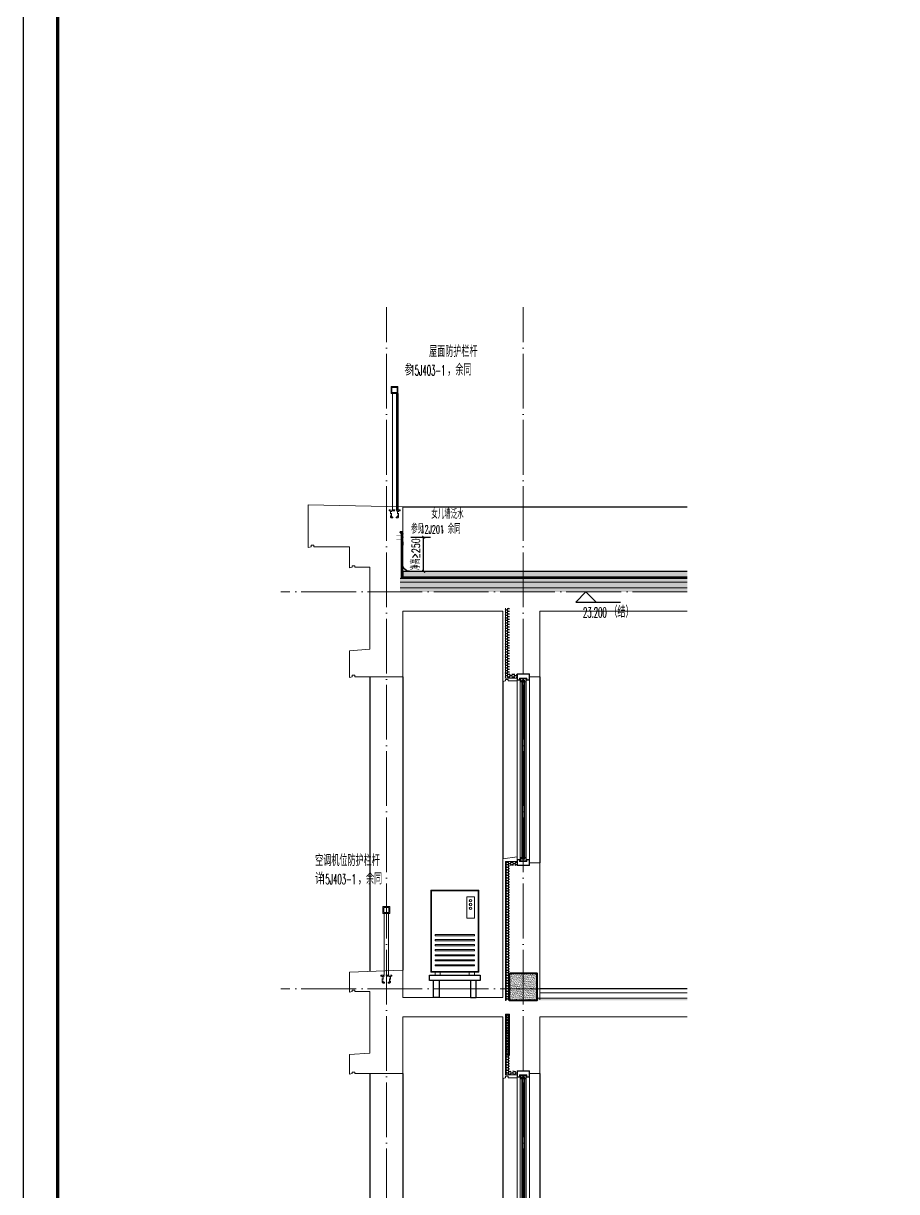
# Model space of a CAD drawing. Extents: x -518115 to 389031, y -209821 to 1628073.
# Drawn here: x 223230 to 229609, y -158326 to -149789 of the extents above; entities that cross this region are included whole.
import ezdxf
from ezdxf.xclip import XClip

# ---------------------------------------------------------------- set-up
doc = ezdxf.new("R2010")
doc.units = 0
doc.header["$LTSCALE"] = 1000
doc.header["$MEASUREMENT"] = 0
doc.header["$XCLIPFRAME"] = 0
doc.linetypes.add('DASH', pattern=[0.35, 0.25, -0.1])
doc.linetypes.add('DOTE', pattern=[2.42, 2, -0.2, 0.02, -0.2])
for name, color, linetype in [('3-屋面构造层', 157, 'Continuous'), ('DIM_ELEV', 3, 'Continuous'), ('DIM_IDEN', 67, 'Continuous'), ('PUB_TEXT', 4, 'Continuous'), ('Stair-栏杆', 142, 'Continuous'), ('SURFACE', 6, 'Continuous'), ('图框', 140, 'Continuous'), ('看线', 251, 'Continuous'), ('空调外机', 8, 'Continuous'), ('立面-看线', 251, 'Continuous')]:
    doc.layers.add(name, color=color, linetype=linetype)
for name, color, linetype, lineweight in [('DOTE', 19, 'DOTE', 9), ('PUB_HATCH', 8, 'Continuous', 9), ('S_WINDOW', 144, 'Continuous', 15), ('WALL', 9, 'Continuous', 40), ('内粉刷', 37, 'Continuous', 9), ('平面-空调室外机', 143, 'Continuous', 9), ('立面-栏杆', 105, 'Continuous', 15), ('细细', 250, 'Continuous', 0)]:
    doc.layers.add(name, color=color, linetype=linetype, lineweight=lineweight)
doc.layers.add('yichutu', color=7, linetype='Continuous', true_color=0xffffff, plot=False)
doc.styles.add('_TCH_DIM', font='SIMPLEX.shx', dxfattribs={"width": 0.7, "bigfont": 'GBCBIG.shx'})
doc.styles.add('_TCH_DIM_T3', font='SIMPLEX.shx', dxfattribs={"width": 0.494118, "bigfont": 'GBCBIG.shx'})
doc.dimstyles.new('_TCH_ARCH&&20', dxfattribs={"dimtxt": 59.5, "dimasz": 20, "dimexe": 50, "dimexo": 60, "dimgap": 25.25, "dimtad": 1, "dimdec": 0, "dimzin": 0, "dimdsep": 46, "dimtxsty": '_TCH_DIM_T3', "dimblk": 'ARCHTICK', "dimcen": 0.09, "dimclrt": 7, "dimazin": 2, "dimtfac": 1, "dimtdec": 0, "dimtix": 1, "dimtmove": 2, "dimatfit": 3, "dimfxl": 1, "dimtolj": 1, "dimtzin": 0, "dimarcsym": 0})
pattern_1 = [(0, (-797282.947, -430433.322), (16.66875, 9.623705), [11.1125, -22.225]), (120, (-797282.947, -430433.322), (-16.66874801, 9.62370845), [11.1125, -22.225]), (60, (-797282.947, -430433.322), (1.99e-06, 19.24741345), [-22.225, 11.1125])]
pattern_2 = [(315, (-218910.2607, -140541.0897), (-1.767766953, -1.767766953), []), (315, (-218909.0822, -140541.0897), (-1.767766953, -1.767766953), [])]
pattern_3 = [(315, (-218910.2607, -141979.3279), (-1.767766953, -1.767766953), []), (315, (-218909.0822, -141979.3279), (-1.767766953, -1.767766953), [])]

# ---------------------------------------------------------------- blocks, each defined once
blk = doc.blocks.new('GFDDDDRG')
at = {"layer": '图框'}
blk.add_lwpolyline([(923310, -107437), (923310, -159999), (893610, -159999), (893610, -107437)], close=True, dxfattribs=at)
blk.add_lwpolyline([(923310, -107437), (923310, -159999), (893610, -159999), (893610, -107437)], close=True, dxfattribs=at)
at = {"layer": '图框', "const_width": 50}
blk.add_lwpolyline([(894110, -159499), (922810, -159499), (922810, -108687), (894110, -108687)], close=True, dxfattribs=at)
blk = doc.blocks.new('yct-1051-594-26275-14850-25-1002.0')
at = {"layer": 'yichutu', "color": 7, "true_color": 0xffffff}
blk.add_lwpolyline([(0, 0), (0, 14850), (26275, 14850), (26275, 0)], close=True, dxfattribs=at)
blk = doc.blocks.new('_ArchTick')
at = {"color": 0, "linetype": 'ByBlock', "const_width": 0.4}
blk.add_lwpolyline([(-0.5, -0.5), (0.5, 0.5)], dxfattribs=at)
blk = doc.blocks.new('*D339')
at = {"layer": 'Defpoints', "color": 0, "transparency": 16777216}
for p in [(226002, -153543), (226154.5, -153543), (226002, -153793)]:
    blk.add_point(p, dxfattribs=at)
at = {"layer": 'DIM_IDEN', "color": 0, "lineweight": -2, "transparency": 16777216}
for p, q in [((226062, -153543), (226204.5, -153543)), ((226154.5, -153793), (226154.5, -153543)), ((226062, -153793), (226204.5, -153793))]:
    blk.add_line(p, q, dxfattribs=at)
at = {"layer": 'DIM_IDEN', "color": 0, "lineweight": -2, "transparency": 16777216, "xscale": 20, "yscale": 20, "zscale": 20}
for p, rotation in [((226154.5, -153543), 90), ((226154.5, -153793), 270)]:
    blk.add_blockref('_ArchTick', p, dxfattribs=dict(at, rotation=rotation))
at = {"layer": 'DIM_IDEN', "color": 7, "transparency": 16777216, "insert": (226097.9, -153668), "char_height": 59.5, "attachment_point": 5, "rotation": 90, "style": '_TCH_DIM_T3'}
blk.add_mtext('\\A1;{\\W0.70588;净高≥250}', dxfattribs=at)
blk = doc.blocks.new('A$C05102146')
at = {"layer": 'PUB_TEXT', "style": '_TCH_DIM'}
for s, height, width, p in [('屋面防护栏杆', 84.4, 0.7, (226.9, 215.7)), ('参', 84.4, 0.7, (47.3, 81)), ('，余同', 84.4, 0.7, (359.8, 81)), ('15J403-1', 74.38, 0.494118, (90.3, 81))]:
    blk.add_text(s, height=height, dxfattribs=dict(at, width=width)).set_placement(p)
blk = doc.blocks.new('A$C40486AD2')
at = {"layer": 'PUB_TEXT', "style": '_TCH_DIM'}
for s, height, width, p in [('女儿墙泛水', 67.52, 0.7, (254.8, 115.3)), ('参见', 67.52, 0.7, (107.7, 7.5)), ('12J201', 59.5, 0.494118, (176.6, 7.5)), ('，余同', 67.52, 0.7, (327.8, 7.5))]:
    blk.add_text(s, height=height, dxfattribs=dict(at, width=width)).set_placement(p)
blk = doc.blocks.new('FGHFG4334GDFGDFFGGGGGGDFG4G')
at = {"layer": 'SURFACE', "const_width": 2.25}
for points in [[(46.5, 0), (0, 0)], [(46.5, -27.6), (0, -27.6)]]:
    blk.add_lwpolyline(points, dxfattribs=at)
at = {"layer": 'SURFACE', "const_width": 1.5}
blk.add_lwpolyline([(46.5, 17.2, -1), (46.5, 5.2), (46.5, -6.8, -1), (46.5, -18.8), (46.5, -36.8), (52.5, -48), (52.5, -72.8)], format="xyb", dxfattribs=at)
blk = doc.blocks.new('FGDGDGD')
at = {"layer": '3-屋面构造层'}
h = blk.add_hatch(dxfattribs=at)
h.set_pattern_fill('隔热材料01', color=256, scale=7.692308, style=0)
h.set_pattern_definition([(270, (9.5186, 433.228), (3.846153863, -7e-16), [0.385980771, -3.460173092]), (270, (6.637, 433.228), (3.846153863, -7e-16), [0.385980771, -3.460173092]), (90, (8.5996, 430.618), (-3.846153863, 2e-16), [0.385980771, -3.460173092]), (90, (7.556, 430.618), (-3.846153863, 2e-16), [0.385980771, -3.460173092]), (180, (10.002, 430), (-5e-16, -3.846153863), [3.848019248, 0.001865385]), (135, (8.9282, 430.193), (2e-16, 3.846144175), [0.328307694, -5.110980792]), (116.56505, (12.5422, 430.4251), (8.6793e-06, 3.8461487416), [0.215769232, -8.384500037]), (116.56505, (8.696, 430.4251), (8.6793e-06, 3.8461487416), [0.215769232, -8.384500037]), (153.43495, (13.1603, 430), (-8.679e-06, 3.846148742), [0.431538463, -8.168730805]), (153.43495, (9.3142, 430), (-8.679e-06, 3.846148742), [0.431538463, -8.168730805]), (63.43495, (12.4457, 431.0041), (-8.6793e-06, 3.8461487416), [2.054923086, -6.545346183]), (63.43495, (8.5996, 431.0041), (-8.6793e-06, 3.8461487416), [2.054923086, -6.545346183]), (116.56505, (13.3647, 433.228), (8.6793e-06, 3.8461487416), [0.215769232, -8.384500037]), (116.56505, (9.5186, 433.228), (8.6793e-06, 3.8461487416), [0.215769232, -8.384500037]), (135, (9.422, 433.421), (2e-16, 3.846144175), [0.328307694, -5.110980792]), (153.43495, (13.036, 433.6532), (-8.679e-06, 3.846148742), [0.431538463, -8.168730805]), (153.43495, (9.19, 433.6532), (-8.679e-06, 3.846148742), [0.431538463, -8.168730805]), (45, (6.7336, 433.421), (2e-16, 3.846144175), [0.328307694, -5.110980792]), (63.43495, (10.4833, 433.228), (-8.6793e-06, 3.8461487416), [0.215769232, -8.384500037]), (63.43495, (6.6371, 433.228), (-8.6793e-06, 3.8461487416), [0.215769232, -8.384500037]), (26.56505, (10.812, 433.6532), (8.679e-06, 3.846148742), [0.431538463, -8.168730805]), (26.56505, (6.9658, 433.6532), (8.679e-06, 3.846148742), [0.431538463, -8.168730805]), (116.56505, (11.4023, 431.0041), (8.6793e-06, 3.8461487416), [2.054923086, -6.545346183]), (116.56505, (7.5561, 431.0041), (8.6793e-06, 3.8461487416), [2.054923086, -6.545346183]), (45, (7.2275, 430.193), (2e-16, 3.846144175), [0.328307694, -5.110980792]), (63.43495, (11.3058, 430.4251), (-8.6793e-06, 3.8461487416), [0.215769232, -8.384500037]), (63.43495, (7.4596, 430.4251), (-8.6793e-06, 3.8461487416), [0.215769232, -8.384500037]), (26.56505, (10.6877, 430), (8.679e-06, 3.846148742), [0.431538463, -8.168730805]), (26.56505, (6.8415, 430), (8.679e-06, 3.846148742), [0.431538463, -8.168730805])])
edge = h.paths.add_edge_path()
edge.add_arc((682180.8, 585366.2), 9.23, 450, 540, ccw=False)
edge.add_line((682180.8, 585375.4), (682191.6, 585375.4))
edge.add_line((682191.6, 585375.4), (682191.6, 585366.2))
edge.add_line((682191.6, 585366.2), (682171.6, 585366.2))
h = blk.add_hatch(dxfattribs=at)
h.set_pattern_fill('混凝土', color=256, scale=5, angle=-1.14576, style=0)
h.set_pattern_definition([(48.854237, (-82751.966, -43707.863), (35.7930991, -3.8540962), [3.75, -41.25]), (353.854237, (-82751.966, -43707.863), (-6.1841378, 37.7408106), [3, -33]), (99.305637, (-82748.983, -43708.185), (29.6089874, 33.886691), [3.1870095, -35.0571056]), (45.038437, (-82751.766, -43697.865), (53.1858973, -9.3413237), [5.625, -61.875]), (95.489837, (-82747.334, -43698.644), (47.6977146, 47.7616795), [4.7805144, -52.58565]), (350.038437, (-82751.766, -43697.865), (47.6976773, 47.7617167), [4.5, -49.5]), (19.854237, (-82746.817, -43700.465), (29.4368469, -20.7237073), [3.75, -41.25]), (324.854237, (-82746.817, -43700.465), (12.8883392, 36.0069862), [3, -33]), (70.305637, (-82744.364, -43702.192), (42.3251977, 15.2832459), [3.1870095, -35.0571056]), (36.3542372, (-82751.966, -43707.863), (0.9406985, 16.62920733), [0, -32.6, 0, -33.5, 0, -33.125]), (6.3542372, (-82751.966, -43707.863), (13.54517982, 19.45362572), [0, -19.1, 0, -31.85, 0, -12.625]), (326.3542372, (-82763.114, -43707.64), (26.66323482, -1.66123381), [0, -12.5, 0, -39, 0, -51.75]), (316.3542372, (-82768.113, -43707.54), (29.2535633, 4.4211788), [0, -16.25, 0, -25.9, 0, -36.75])])
h.paths.add_polyline_path([(674875.1, 585046.2), (674875.1, 585086.2), (682171.6, 585086.2), (682171.6, 585046.2)])
h = blk.add_hatch(dxfattribs=at)
h.set_pattern_fill('焦渣矿渣', color=256, scale=4, angle=-1.14576, style=0)
h.set_pattern_definition([(358.8542372, (-82751.966, -43697.863), (8.27546507, 13.69326162), [1.6, -14.4]), (298.8542372, (-82751.966, -43697.863), (15.99644496, -0.32013217), [1.6, -14.4]), (238.8542372, (-82750.366, -43697.895), (7.72097989, -14.0133938), [1.6, -14.4]), (268.8542372, (-82745.567, -43697.991), (15.83683295, -8.3183365), [2.4, -11.456]), (268.8542372, (-82743.967, -43698.023), (15.83683295, -8.3183365), [2.4, -11.456]), (268.8542372, (-82742.368, -43698.055), (15.83683295, -8.3183365), [2.4, -11.456])])
h.paths.add_polyline_path([(674875.1, 585006.2), (674875.1, 585036.2), (682191.6, 585036.2), (682191.6, 585006.2)])
h = blk.add_hatch(dxfattribs=at)
h.set_pattern_fill('隔热材料03', color=256, scale=12.5, style=0)
h.set_pattern_definition([(113.578, (-500407.8114, 374696.8656), (-0.0086926214, 6.2699620763), [1.075, -0.5693125, 2.8375, -0.5693125, 1.075, -0.6825]), (66.42, (-500406.1744, 374696.8656), (2.727787851, 6.0425e-05), [1.075, -0.5693125, 2.840375, -0.5693125, 1.075, -0.6825]), (180, (-500406.1744, 374696.8656), (0, 6.25), [1.636625, -1.0910625]), (180, (-500407.538, 374702.4906), (0, 6.25), [1.636625, -1.0910625]), (90, (-500405.7427, 374697.8548), (2.72775, 2e-16), [0.52175, -5.72825]), (90, (-500407.1066, 374700.9798), (2.72775, 2e-16), [0.52175, -5.72825]), (90, (-500408.2427, 374697.8548), (2.72775, 2e-16), [0.52175, -5.72825]), (90, (-500409.6066, 374700.9798), (2.72775, 2e-16), [0.52175, -5.72825])])
edge = h.paths.add_edge_path()
edge.add_line((682177.8, 585086.2), (682177.8, 585050.2))
edge.add_arc((682171.6, 585050.2), 6.25, 270, 360, ccw=False)
edge.add_line((682171.6, 585044), (682171.6, 585086.2))
edge.add_line((682171.6, 585086.2), (682177.8, 585086.2))
h = blk.add_hatch(dxfattribs=at)
h.set_pattern_fill('加气混凝土', color=256, scale=5, style=0)
h.set_pattern_definition([(0, (-82734.266, -43726.163), (30, 60), [0, -60]), (0, (-82769.366, -43734.263), (30, 60), [0, -60]), (0, (-82749.866, -43734.863), (30, 60), [0, -60]), (0, (-82728.566, -43717.163), (30, 60), [0, -60]), (0, (-82753.466, -43737.863), (30, 60), [0, -60]), (0, (-82722.566, -43679.363), (30, 60), [0, -60]), (0, (-82740.866, -43684.163), (30, 60), [0, -60]), (0, (-82731.266, -43691.663), (30, 60), [0, -60]), (0, (-82780.166, -43692.863), (30, 60), [0, -60]), (0, (-82750.766, -43695.563), (30, 60), [0, -60]), (0, (-82762.166, -43710.863), (30, 60), [0, -60]), (0, (-82761.566, -43733.363), (30, 60), [0, -60]), (0, (-82739.066, -43735.763), (30, 60), [0, -60]), (0, (-82722.566, -43709.363), (30, 60), [0, -60]), (0, (-82778.666, -43718.663), (30, 60), [0, -60]), (0, (-82773.566, -43708.463), (30, 60), [0, -60]), (0, (-82750.166, -43712.663), (30, 60), [0, -60]), (0, (-82758.566, -43721.363), (30, 60), [0, -60]), (0, (-82763.366, -43701.563), (30, 60), [0, -60]), (0, (-82755.866, -43679.063), (30, 60), [0, -60]), (0, (-82776.266, -43731.263), (30, 60), [0, -60]), (0, (-82743.266, -43691.363), (30, 60), [0, -60]), (0, (-82771.166, -43690.463), (30, 60), [0, -60]), (0, (-82775.966, -43682.663), (30, 60), [0, -60]), (130.601294, (-82726.2516, -43698.149), (-149.999998343, 180.000000787), [2.6341554, -1103.7111]), (18.4349488, (-82730.537, -43697.006), (149.99999945, 59.99999956), [2.710524, -376.76279]), (90, (-82730.537, -43699.578), (30, 60), [2.5714284, -117.428565]), (161.565051, (-82727.966, -43700.435), (-150.000000755, 59.99999553), [2.710524, -376.76279]), (53.1301023, (-82727.966, -43700.435), (30.00000006, 59.99999997), [2.857143, -297.14285]), (135, (-82725.68, -43731.006), (-30.00000363, 59.99999594), [2.424366, -167.28126]), (45, (-82729.109, -43731.006), (29.9999998, 59.99999976), [2.424366, -167.28126]), (135, (-82727.394, -43732.72), (-30.00000363, 59.99999594), [2.424366, -167.28126]), (45, (-82727.394, -43732.72), (29.9999998, 59.99999976), [2.424366, -167.28126]), (116.565051, (-82754.537, -43690.72), (-5.2e-06, 119.9999967), [3.1943826, -63.88765]), (180, (-82755.966, -43687.863), (-30, 60), [3.4285716, -56.571425]), (63.434949, (-82760.823, -43690.72), (3e-07, 119.9999994), [3.1943826, -63.88765]), (116.565051, (-82759.394, -43693.58), (-5.2e-06, 119.9999967), [3.1943826, -63.88765]), (0, (-82759.394, -43693.58), (30, 60), [3.4285716, -56.571425]), (63.434949, (-82755.966, -43693.58), (3e-07, 119.9999994), [3.1943826, -63.88765]), (107.102728, (-82731.9658, -43711.0063), (-89.999996559, 300.000000484), [3.8861346, -1628.29025]), (143.972626, (-82733.1087, -43707.292), (-569.999992774, 419.999999525), [3.8861346, -812.202]), (180, (-82736.25, -43705.006), (-30, 60), [3.7142856, -56.28571]), (36.0273733, (-82743.1087, -43707.292), (569.999995788, 419.999995472), [3.8861346, -812.202]), (71.5650511, (-82744.252, -43710.721), (90.00000046, 299.99999948), [3.6140316, -375.85928]), (107.102728, (-82743.1087, -43714.4348), (-89.999996559, 300.000000484), [3.8861346, -1628.29025]), (143.972626, (-82739.966, -43716.7206), (-569.999992774, 419.999999525), [3.8861346, -812.202]), (0, (-82739.966, -43716.72), (30, 60), [3.7142856, -56.28571]), (36.0273733, (-82736.2516, -43716.7206), (569.999995788, 419.999995472), [3.8861346, -812.202]), (71.5650511, (-82733.109, -43714.435), (90.00000046, 299.99999948), [3.6140316, -375.85928]), (150.255118, (-82731.3944, -43683.006), (-90.000000213, 59.999999257), [2.303502, -481.43196]), (90, (-82733.394, -43684.15), (30, 60), [2.2857144, -117.714275]), (29.7448813, (-82733.3944, -43684.149), (90.000000053, 59.99999972), [2.303502, -481.43196]), (116.565051, (-82745.394, -43725.58), (-5.2e-06, 119.9999967), [3.1943826, -63.88765]), (168.690067, (-82746.823, -43722.7206), (-270.0000002, 59.999998494), [2.9137254, -608.96855]), (41.1859251, (-82751.9658, -43724.149), (749.999995456, 659.999994229), [3.0371844, -1272.5802]), (90, (-82751.966, -43727.006), (30, 60), [2.857143, -117.14285]), (138.814074, (-82749.68, -43729.0063), (-749.999986669, 660.000004204), [3.0371844, -1272.5802]), (16.6992442, (-82749.68, -43729.0063), (989.999992552, 299.999996858), [2.982945, -1249.85375]), (60.9453959, (-82746.823, -43728.149), (29.99999992, 59.999999469), [2.9416086, -1232.53395]), (109.983106, (-82770.5373, -43700.4348), (-150.000000565, 419.9999988885), [3.3442002, -1401.21975]), (155.556045, (-82771.68, -43697.292), (-390.0000014866, 179.99999626), [3.4522986, -1446.51315]), (24.4439547, (-82777.9658, -43697.292), (390.0000001945, 179.999999134), [3.4522986, -1446.51315]), (70.0168934, (-82779.1087, -43700.4348), (150.000000452, 419.999998958), [3.3442002, -1401.21975]), (109.983106, (-82777.9658, -43703.5777), (-150.000000565, 419.9999988885), [3.3442002, -1401.21975]), (160.016893, (-82774.823, -43704.7206), (-150.000000088, 59.999997267), [3.3442002, -698.93775]), (19.9831065, (-82774.823, -43704.7206), (149.999999176, 59.999999905), [3.3442002, -698.93775]), (70.0168934, (-82771.68, -43703.5777), (150.000000452, 419.999998958), [3.3442002, -1401.21975]), (122.005383, (-82748.2516, -43705.8634), (-30.000004026, 59.999996937), [2.6954232, -563.3434]), (18.4349488, (-82752.252, -43704.435), (149.99999945, 59.99999956), [2.710524, -376.76279]), (90, (-82752.252, -43707.006), (30, 60), [2.5714284, -117.428565]), (161.565051, (-82749.68, -43707.863), (-150.000000755, 59.99999553), [2.710524, -376.76279]), (54.4623222, (-82749.68, -43707.8634), (209.999999696, 299.99999955), [2.457807, -1029.82115]), (116.565051, (-82765.68, -43720.435), (-5.2e-06, 119.9999967), [3.1943826, -63.88765]), (180, (-82767.11, -43717.58), (-30, 60), [3.142857, -56.85714]), (59.0362434, (-82771.966, -43720.435), (30.000000098, 59.99999971), [3.3319728, -696.3822]), (120.963756, (-82770.2516, -43723.292), (-30.0000041, 59.999997245), [3.3319728, -696.3822]), (0, (-82770.25, -43723.29), (30, 60), [3.142857, -56.85714]), (63.434949, (-82767.11, -43723.29), (3e-07, 119.9999994), [3.1943826, -63.88765])])
h.paths.add_polyline_path([(682191.6, 584936.2), (674875.1, 584936.2), (674875.1, 584966.2), (682191.6, 584966.2)])
at = {"layer": '立面-看线'}
h = blk.add_hatch(dxfattribs=at)
h.set_pattern_fill('HONEY', color=256, scale=7)
h.set_pattern_definition([(0, (-799653.24, -415240.13), (16.66875, 9.623705), [11.1125, -22.225]), (120, (-799653.24, -415240.13), (-16.66874801, 9.62370845), [11.1125, -22.225]), (60, (-799653.24, -415240.13), (1.99e-06, 19.24741345), [-22.225, 11.1125])])
h.paths.add_polyline_path([(682191.6, 584966.2), (674875.1, 584966.2), (674875.1, 585006.2), (682191.6, 585006.2)])
at = {"layer": '3-屋面构造层'}
for p, q in [((682177.8, 585086.2), (674875.1, 585086.2)), ((682171.6, 585046.2), (674875.1, 585046.2)), ((682191.6, 585036.2), (674875.1, 585036.2)), ((682171.6, 585086.2), (682171.6, 585044))]:
    blk.add_line(p, q, dxfattribs=at)
at = {"layer": '3-屋面构造层', "color": 251, "linetype": 'DASH', "ltscale": 0.05, "true_color": 0x636466, "const_width": 2.5}
for points in [[(682056.6, 585042.7), (682171.6, 585042.7, 0.414214), (682179.1, 585050.2), (682179.1, 585366.2)], [(682056.6, 585039), (682171.6, 585039, 0.414214), (682182.8, 585050.2), (682182.8, 585366.2)]]:
    blk.add_lwpolyline(points, format="xyb", dxfattribs=at)
at = {"layer": '3-屋面构造层', "color": 251, "true_color": 0x636466}
for points in [[(682056.6, 585041.5), (682171.6, 585041.5, 0.414214), (682180.3, 585050.2), (682180.3, 585366.2)], [(682056.6, 585044), (682171.6, 585044, 0.414214), (682177.8, 585050.2), (682177.8, 585366.2)], [(682056.6, 585040.2), (682171.6, 585040.2, 0.414214), (682181.6, 585050.2), (682181.6, 585366.2), (682184.1, 585366.2), (682184.1, 585050.2, -0.414214), (682171.6, 585037.7), (682056.6, 585037.7)]]:
    blk.add_lwpolyline(points, format="xyb", dxfattribs=at)
at = {"layer": '3-屋面构造层', "ltscale": 0.8}
blk.add_lwpolyline([(682171.6, 585366.2, -0.414214), (682180.8, 585375.4), (682191.6, 585375.4), (682191.6, 585366.2), (682171.6, 585366.2)], format="xyb", dxfattribs=at)
at = {"layer": '3-屋面构造层', "color": 251, "linetype": 'DASH', "ltscale": 0.05, "true_color": 0x636466, "const_width": 2.5}
for points in [[(682042.7, 585039), (674875.1, 585039)], [(682056.6, 585042.7), (682042.7, 585039)]]:
    blk.add_lwpolyline(points, dxfattribs=at)
at = {"layer": '3-屋面构造层', "color": 251, "true_color": 0x636466}
for points in [[(682042.7, 585040.2), (674875.1, 585040.2)], [(674875.1, 585037.7), (682042.7, 585037.7)], [(682056, 585043.8), (682042.1, 585040.1)], [(682043.2, 585037.9), (682057.1, 585041.6)]]:
    blk.add_lwpolyline(points, dxfattribs=at)
at = {"layer": '3-屋面构造层'}
blk.add_arc((682121.6, 585136.2), 50, 270, 360, dxfattribs=at)
at = {"layer": 'PUB_HATCH', "color": 215, "true_color": 0xa953a0}
for p, q in [((682191.6, 585006.2), (674875.1, 585006.2)), ((682191.6, 584966.2), (674875.1, 584966.2))]:
    blk.add_line(p, q, dxfattribs=at)
at = {"layer": '3-屋面构造层', "color": 1, "xscale": -1}
blk.add_blockref('FGHFG4334GDFGDFFGGGGGGDFG4G', (682218.1, 585349), dxfattribs=at)
blk = doc.blocks.new('FGHFGFD')
at = {"layer": '立面-栏杆'}
for p, q in [((542633.8, 108636.1), (542633.8, 109486.1)), ((542663.8, 109486.1), (542663.8, 108636.1))]:
    blk.add_line(p, q, dxfattribs=at)
at = {"layer": '立面-栏杆', "linetype": 'DASH', "ltscale": 0.1}
for p, q in [((542688.8, 108636.1), (542608.8, 108636.1)), ((542608.8, 108636.1), (542608.8, 108629)), ((542608.8, 108629), (542619.1, 108629)), ((542619.1, 108629), (542619.1, 108585.1)), ((542626.3, 108629), (542671.3, 108629)), ((542626.3, 108585.1), (542626.3, 108629)), ((542671.3, 108629), (542671.3, 108585.1)), ((542678.5, 108629), (542688.8, 108629)), ((542678.5, 108585.1), (542678.5, 108629)), ((542688.8, 108629), (542688.8, 108636.1)), ((542633.5, 108583.3), (542628.1, 108583.3)), ((542628.1, 108576.1), (542633.5, 108576.1)), ((542636.2, 108578.8), (542636.2, 108580.6)), ((542661.4, 108580.6), (542661.4, 108578.8)), ((542669.5, 108583.3), (542664.1, 108583.3)), ((542664.1, 108576.1), (542669.5, 108576.1))]:
    blk.add_line(p, q, dxfattribs=at)
at = {"layer": '立面-栏杆'}
for points in [[(542673.8, 109536.1), (542623.8, 109536.1), (542623.8, 109486.1), (542673.8, 109486.1)], [(542667.8, 109530.1), (542629.8, 109530.1), (542629.8, 109492.1), (542667.8, 109492.1)]]:
    blk.add_lwpolyline(points, close=True, dxfattribs=at)
at = {"layer": '立面-栏杆', "linetype": 'DASH', "ltscale": 0.1}
for centre, major_axis, start_param, end_param in [((542628.1, 108585.1), (6.36, 6.36), 2.356194, 3.926991), ((542628.1, 108585.1), (1.27, 1.27), 2.356194, 3.926991), ((542669.5, 108585.1), (-6.36, 6.36), 2.356194, 3.926991), ((542669.5, 108585.1), (-1.27, 1.27), 2.356194, 3.926991), ((542633.5, 108580.6), (1.91, 1.91), 5.497787, 7.068583), ((542633.5, 108578.8), (1.91, 1.91), 3.926991, 5.497787), ((542664.1, 108580.6), (1.91, 1.91), 0.785398, 2.356194), ((542666, 108580.7), (3.53, 3.53), 2.748894, 3.534292)]:
    blk.add_ellipse(centre, major_axis=major_axis, ratio=1, start_param=start_param, end_param=end_param, dxfattribs=at)
blk = doc.blocks.new('zrszerf')
at = {"layer": '细细'}
h = blk.add_hatch(dxfattribs=at)
h.set_pattern_fill('金属', color=256, style=0)
h.set_pattern_definition(pattern_2)
h.paths.add_polyline_path([(257694.9, 608543.3), (257714.9, 608543.3), (257714.9, 608556.8), (257764.9, 608556.8), (257764.9, 608543.3), (257784.9, 608543.3), (257784.9, 608588.3), (257694.9, 608588.3)])
h.paths.add_polyline_path([(257712.9, 608558.8), (257712.9, 608545.3), (257696.9, 608545.3), (257696.9, 608586.3), (257782.9, 608586.3), (257782.9, 608545.3), (257766.9, 608545.3), (257766.9, 608558.8)], flags=16)
h = blk.add_hatch(dxfattribs=at)
h.set_pattern_fill('金属', color=256, style=0)
h.set_pattern_definition(pattern_2)
h.paths.add_polyline_path([(257762.4, 608554.8), (257762.4, 608529.8), (257750.4, 608529.8), (257750.4, 608539.8), (257729.4, 608539.8), (257729.4, 608529.8), (257717.4, 608529.8), (257717.4, 608554.8)])
h.paths.add_polyline_path([(257719.4, 608552.8), (257719.4, 608531.8), (257727.4, 608531.8), (257727.4, 608541.8), (257752.4, 608541.8), (257752.4, 608531.8), (257760.4, 608531.8), (257760.4, 608552.8)], flags=16)
h = blk.add_hatch(color=256, dxfattribs=at)
edge = h.paths.add_edge_path()
edge.add_line((257735.4, 608539.8), (257735.4, 608527.8))
edge.add_arc((257739.9, 608519.5), 9.44, 61.51755, 118.48245, ccw=False)
edge.add_line((257744.4, 608527.8), (257744.4, 608539.8))
edge.add_arc((257739.9, 608548.1), 9.44, 241.51755, 298.48245, ccw=False)
h = blk.add_hatch(dxfattribs=at)
h.set_pattern_fill('金属', color=256, style=0)
h.set_pattern_definition(pattern_3)
h.paths.add_polyline_path([(257694.9, 607233.3), (257714.9, 607233.3), (257714.9, 607219.8), (257764.9, 607219.8), (257764.9, 607233.3), (257784.9, 607233.3), (257784.9, 607188.3), (257694.9, 607188.3)])
h.paths.add_polyline_path([(257712.9, 607217.8), (257712.9, 607231.3), (257696.9, 607231.3), (257696.9, 607190.3), (257782.9, 607190.3), (257782.9, 607231.3), (257766.9, 607231.3), (257766.9, 607217.8)], flags=16)
h = blk.add_hatch(dxfattribs=at)
h.set_pattern_fill('金属', color=256, style=0)
h.set_pattern_definition(pattern_3)
h.paths.add_polyline_path([(257762.4, 607221.8), (257762.4, 607246.8), (257750.4, 607246.8), (257750.4, 607236.8), (257729.4, 607236.8), (257729.4, 607246.8), (257717.4, 607246.8), (257717.4, 607221.8)])
h.paths.add_polyline_path([(257719.4, 607223.8), (257719.4, 607244.8), (257727.4, 607244.8), (257727.4, 607234.8), (257752.4, 607234.8), (257752.4, 607244.8), (257760.4, 607244.8), (257760.4, 607223.8)], flags=16)
h = blk.add_hatch(color=256, dxfattribs=at)
edge = h.paths.add_edge_path()
edge.add_line((257735.4, 607236.8), (257735.4, 607248.8))
edge.add_arc((257739.9, 607257.1), 9.44, 241.51755, 298.48245)
edge.add_line((257744.4, 607248.8), (257744.4, 607236.8))
edge.add_arc((257739.9, 607228.5), 9.44, 61.51755, 118.48245)
at = {"layer": 'S_WINDOW'}
for p, q in [((257694.9, 607233.3), (257694.9, 608543.3)), ((257717.4, 607246.8), (257717.4, 608529.8)), ((257762.4, 607246.8), (257762.4, 608529.8)), ((257784.9, 607233.3), (257784.9, 608543.3))]:
    blk.add_line(p, q, dxfattribs=at)
for points in [[(257784.9, 608588.3), (257784.9, 608543.3), (257764.9, 608543.3), (257764.9, 608556.8), (257714.9, 608556.8), (257714.9, 608543.3), (257694.9, 608543.3), (257694.9, 608588.3)], [(257782.9, 608586.3), (257782.9, 608545.3), (257766.9, 608545.3), (257766.9, 608558.8), (257712.9, 608558.8), (257712.9, 608545.3), (257696.9, 608545.3), (257696.9, 608586.3)], [(257762.4, 608554.8), (257762.4, 608529.8), (257750.4, 608529.8), (257750.4, 608539.8), (257729.4, 608539.8), (257729.4, 608529.8), (257717.4, 608529.8), (257717.4, 608554.8)], [(257760.4, 608552.8), (257760.4, 608531.8), (257752.4, 608531.8), (257752.4, 608541.8), (257727.4, 608541.8), (257727.4, 608531.8), (257719.4, 608531.8), (257719.4, 608552.8)], [(257784.9, 607188.3), (257784.9, 607233.3), (257764.9, 607233.3), (257764.9, 607219.8), (257714.9, 607219.8), (257714.9, 607233.3), (257694.9, 607233.3), (257694.9, 607188.3)], [(257782.9, 607190.3), (257782.9, 607231.3), (257766.9, 607231.3), (257766.9, 607217.8), (257712.9, 607217.8), (257712.9, 607231.3), (257696.9, 607231.3), (257696.9, 607190.3)], [(257762.4, 607221.8), (257762.4, 607246.8), (257750.4, 607246.8), (257750.4, 607236.8), (257729.4, 607236.8), (257729.4, 607246.8), (257717.4, 607246.8), (257717.4, 607221.8)], [(257760.4, 607223.8), (257760.4, 607244.8), (257752.4, 607244.8), (257752.4, 607234.8), (257727.4, 607234.8), (257727.4, 607244.8), (257719.4, 607244.8), (257719.4, 607223.8)]]:
    blk.add_lwpolyline(points, close=True, dxfattribs=at)
at = {"layer": '细细'}
for points in [[(257729.4, 608529.8), (257729.4, 607246.8)], [(257735.4, 607248.8), (257735.4, 608539.8)], [(257744.4, 607248.8), (257744.4, 608539.8)], [(257750.4, 608529.8), (257750.4, 607246.8)]]:
    blk.add_lwpolyline(points, dxfattribs=at)
for points in [[(257735.4, 608539.8), (257735.4, 608527.8, -0.253805), (257744.4, 608527.8), (257744.4, 608539.8, -0.253805)], [(257735.4, 607236.8), (257735.4, 607248.8, 0.253805), (257744.4, 607248.8), (257744.4, 607236.8, 0.253805)]]:
    blk.add_lwpolyline(points, format="xyb", close=True, dxfattribs=at)
blk = doc.blocks.new('A$C01BC52BD')
at = {"layer": '立面-栏杆'}
for p, q in [((-15, 0), (-15, 450)), ((15, 450), (15, 0))]:
    blk.add_line(p, q, dxfattribs=at)
at = {"layer": '立面-栏杆', "linetype": 'DASH', "ltscale": 0.1}
for p, q in [((40, 0), (-40, 0)), ((-40, 0), (-40, -7.1)), ((40, -7.1), (40, 0)), ((-40, -7.1), (-29.7, -7.1)), ((-29.7, -7.1), (-29.7, -51)), ((-22.5, -7.1), (22.4, -7.1)), ((-22.5, -51), (-22.5, -7.1)), ((-15.3, -52.8), (-20.7, -52.8)), ((-20.7, -60), (-15.3, -60)), ((-12.6, -57.3), (-12.6, -55.5)), ((12.5, -55.5), (12.5, -57.3)), ((20.6, -52.8), (15.2, -52.8)), ((15.2, -60), (20.6, -60)), ((22.4, -7.1), (22.4, -51)), ((29.6, -7.1), (40, -7.1)), ((29.6, -51), (29.6, -7.1))]:
    blk.add_line(p, q, dxfattribs=at)
at = {"layer": '立面-栏杆'}
for points in [[(25, 500), (-25, 500), (-25, 450), (25, 450)], [(19, 494), (-19, 494), (-19, 456), (19, 456)]]:
    blk.add_lwpolyline(points, close=True, dxfattribs=at)
at = {"layer": '立面-栏杆', "linetype": 'DASH', "ltscale": 0.1}
for centre, major_axis, start_param, end_param in [((-20.7, -51), (6.36, 6.36), 2.356194, 3.926991), ((-20.7, -51), (1.27, 1.27), 2.356194, 3.926991), ((-15.3, -55.5), (1.91, 1.91), 5.497787, 7.068583), ((-15.3, -57.3), (1.91, 1.91), 3.926991, 5.497787), ((15.2, -55.5), (1.91, 1.91), 0.785398, 2.356194), ((17.1, -55.4), (3.53, 3.53), 2.748894, 3.534292), ((20.6, -51), (-6.36, 6.36), 2.356194, 3.926991), ((20.6, -51), (-1.27, 1.27), 2.356194, 3.926991)]:
    blk.add_ellipse(centre, major_axis=major_axis, ratio=1, start_param=start_param, end_param=end_param, dxfattribs=at)
blk = doc.blocks.new('A$C2F8614E4')
at = {"layer": 'PUB_TEXT', "style": '_TCH_DIM'}
for s, height, width, p in [('空调机位防护栏杆', 84.4, 0.7, (-495.1, 296.2)), ('详', 84.4, 0.7, (-495.1, 163.3)), ('，余同', 84.4, 0.7, (-182.6, 163.3)), ('15J403-1', 74.38, 0.494118, (-452.1, 163.3))]:
    blk.add_text(s, height=height, dxfattribs=dict(at, width=width)).set_placement(p)
blk = doc.blocks.new('kongtiao')
for p, q in [((-338.7, 49), (-338.7, -550.8)), ((11, 49), (-338.7, 49)), ((-334.1, 44.4), (-334.1, -546.2)), ((6.4, 44.4), (-334.1, 44.4)), ((6.4, -546.2), (6.4, 44.4)), ((11, -550.8), (11, 49)), ((-76.2, -0.5), (-76.2, -156.5)), ((-21.1, -0.5), (-76.2, -0.5)), ((-21.1, -156.5), (-21.1, -0.5)), ((-76.2, -156.5), (-21.1, -156.5)), ((-338.7, -550.8), (11, -550.8)), ((-334.1, -546.2), (6.4, -546.2)), ((-306.6, -550.8), (-306.6, -571.2)), ((-306.6, -571.2), (-269.8, -571.2)), ((-269.8, -571.2), (-269.8, -550.8)), ((-57.9, -571.2), (-57.9, -550.8)), ((-21.1, -571.2), (-57.9, -571.2)), ((-21.1, -550.8), (-21.1, -571.2))]:
    blk.add_line(p, q)
for points in [[(-306.6, -275.4), (-21.1, -275.4), (-21.1, -284.6), (-306.6, -284.6)], [(-306.6, -312.1), (-21.1, -312.1), (-21.1, -321.3), (-306.6, -321.3)], [(-306.6, -348.8), (-21.1, -348.8), (-21.1, -358), (-306.6, -358)], [(-306.6, -385.6), (-21.1, -385.6), (-21.1, -394.7), (-306.6, -394.7)], [(-306.6, -422.3), (-21.1, -422.3), (-21.1, -431.5), (-306.6, -431.5)], [(-306.6, -459), (-21.1, -459), (-21.1, -468.2), (-306.6, -468.2)], [(-306.6, -495.7), (-21.1, -495.7), (-21.1, -504.9), (-306.6, -504.9)]]:
    blk.add_lwpolyline(points, close=True)
for centre in [(-48.7, -28), (-48.7, -55.6), (-48.7, -83.1)]:
    blk.add_circle(centre, 9.18)
blk = doc.blocks.new('HFHFHFTHFSFS')
at = {"layer": '立面-看线'}
h = blk.add_hatch(dxfattribs=at)
h.set_pattern_fill('HONEY', color=256, scale=7)
h.set_pattern_definition(pattern_1)
h.paths.add_polyline_path([(947715.8, -162357.5), (947745.8, -162357.5), (947745.8, -161372.5), (947800.8, -161372.5), (947800.8, -161342.5), (947715.8, -161342.5)])
h = blk.add_hatch(dxfattribs=at)
h.set_pattern_fill('碎沙', color=256, scale=4)
h.set_pattern_definition([(37.5, (146692.582, -547719.405), (-0.32000626, 9.78826475), [0, -7.7216, 0, -8.636, 0, -8.255]), (7.5, (146692.582, -547719.405), (8.99046566, 14.33650201), [0, -4.1656, 0, -6.9596, 0, -2.667]), (327.5, (146686.334, -547719.405), (15.819847405, 0.02874369), [0, -2.54, 0, -9.144, 0, -11.938]), (317.5, (146686.334, -547719.405), (15.27112905, 4.45858647), [0, -1.27, 0, -5.9944, 0, -6.858])])
h.paths.add_polyline_path([(947745.8, -162357.5), (947945.8, -162357.5), (947945.8, -162157.5), (947745.8, -162157.5)])
h = blk.add_hatch(dxfattribs=at)
h.set_pattern_fill('HONEY', color=256, scale=7)
h.set_pattern_definition([(0, (146596.553, -547719.405), (16.66875, 9.623705), [11.1125, -22.225]), (120, (146596.553, -547719.405), (-16.66874801, 9.62370845), [11.1125, -22.225]), (60, (146596.553, -547719.405), (1.99e-06, 19.24741345), [-22.225, 11.1125])])
h.paths.add_polyline_path([(949044.3, -162342.5), (947945.8, -162342.5), (947945.8, -162357.5), (949044.3, -162357.5)])
h = blk.add_hatch(dxfattribs=at)
h.set_pattern_fill('HONEY', color=256, scale=7)
h.set_pattern_definition(pattern_1)
h.paths.add_polyline_path([(947715.8, -162457.5), (947745.8, -162457.5), (947745.8, -162872.5), (947800.8, -162872.5), (947800.8, -162902.5), (947715.8, -162902.5)])
at = {"layer": 'PUB_HATCH', "color": 215, "true_color": 0xa953a0}
blk.add_line((947945.8, -162342.5), (949044.3, -162342.5), dxfattribs=at)
for points in [[(947715.8, -162357.5), (947715.8, -161342.5), (947800.8, -161342.5)], [(947800.8, -162902.5), (947715.8, -162902.5), (947715.8, -162457.5)]]:
    blk.add_lwpolyline(points, dxfattribs=at)
at = {"layer": 'WALL'}
blk.add_lwpolyline([(947745.8, -162157.5), (947945.8, -162157.5), (947945.8, -162357.5), (947745.8, -162357.5)], close=True, dxfattribs=at)
at = {"layer": '内粉刷'}
for p, q in [((947695.8, -162272.5), (947695.8, -162337.5)), ((947695.8, -162477.5), (947695.8, -162922.5))]:
    blk.add_line(p, q, dxfattribs=at)
for points in [[(947695.8, -162272.5), (947695.8, -161322.5), (947800.8, -161307.5)], [(947890.8, -161352.5), (947965.8, -161352.5), (947965.8, -162352.4)], [(947695.8, -162337.5), (946965.8, -162337.5), (946965.8, -162137.5), (946575.8, -162152.5), (946575.8, -162292.5)], [(946615.8, -162292.5), (946615.8, -162282.5), (946595.8, -162282.5), (946595.8, -162292.5), (946575.8, -162297.5), (946575.8, -162292.5)], [(946615.8, -162292.5), (946725.8, -162292.5), (946725.8, -162742.5), (946575.8, -162752.5), (946575.8, -162892.5)], [(949044.3, -162302.5), (947965.8, -162302.5)], [(946615.8, -162892.5), (946965.8, -162892.5), (946965.8, -162477.5), (947695.8, -162477.5)], [(947890.8, -162892.5), (947965.8, -162892.5), (947965.8, -162477.5), (949044.3, -162477.5)], [(946615.8, -162892.5), (946615.8, -162882.5), (946595.8, -162882.5), (946595.8, -162892.5), (946575.8, -162897.5), (946575.8, -162892.5)], [(947735.8, -162922.5), (947735.8, -162912.5), (947715.8, -162912.5), (947715.8, -162922.5), (947695.8, -162927.5), (947695.8, -162922.5)], [(947735.8, -162922.5), (947800.8, -162922.5)]]:
    blk.add_lwpolyline(points, dxfattribs=at)
at = {"layer": '看线'}
for p, q in [((946725.8, -159992.5), (946725.8, -162146.7)), ((946965.8, -159992.5), (946965.8, -162137.5)), ((947695.8, -160022.5), (947695.8, -161322.5)), ((947965.8, -159992.5), (947965.8, -161352.5))]:
    blk.add_line(p, q, dxfattribs=at)
at = {"layer": '看线', "color": 32}
blk.add_lwpolyline([(949044.3, -162272.5), (947965.8, -162272.5)], dxfattribs=at)
at = {"layer": '空调外机', "linetype": 'Continuous'}
blk.add_lwpolyline([(947530.8, -162212.5), (947160.8, -162212.5), (947160.8, -162172.5), (947530.8, -162172.5)], close=True, dxfattribs=at)
for points in [[(947230.8, -162212.5), (947230.8, -162337.5), (947190.8, -162337.5), (947190.8, -162212.5)], [(947460.8, -162212.5), (947460.8, -162337.5), (947500.8, -162337.5), (947500.8, -162212.5)]]:
    blk.add_lwpolyline(points, dxfattribs=at)
for name, p in [('zrszerf', (690105.9, -768560.8)), ('A$C2F8614E4', (946820.8, -161672.5))]:
    blk.add_blockref(name, p)
at = {"xscale": -1}
blk.add_blockref('A$C01BC52BD', (946845.8, -162172.5), dxfattribs=at)
at = {"layer": '平面-空调室外机'}
blk.add_blockref('kongtiao', (947509.7, -161601.3), dxfattribs=at)
blk = doc.blocks.new('A$C1F6240CC')
at = {"layer": 'PUB_HATCH'}
h = blk.add_hatch(dxfattribs=at)
h.set_pattern_fill('DOTS', color=251, scale=2, style=0)
h.set_pattern_definition([(0, (-2e-08, -300), (1.5875, 3.175), [0, -3.175])])
h.paths.add_polyline_path([(-30, -300), (0, -300), (0, -50), (0, 0), (0, 0), (0, 0), (-30, 0)])
at = {"layer": 'PUB_HATCH', "color": 5}
blk.add_lwpolyline([(0, 0), (-30, 0), (-30, -300), (0, -300)], close=True, dxfattribs=at)

msp = doc.modelspace()

# ---------------------------------------------------------------- hatches: boundary and pattern name
at = {"layer": 'Stair-栏杆'}
h = msp.add_hatch(dxfattribs=at)
h.set_pattern_fill('水域', color=5, scale=5)
h.set_pattern_definition([(0, (-316706.819, -261979.151), (0, 10.23622015), [1.2795276, -8.956693]), (26.5650512, (-316705.5393, -261979.151), (10.236220737, 9.4e-08), [1.4305551, -21.458329]), (333.4349488, (-316697.862, -261978.5112), (10.23622078, -4e-09), [1.4305551, -21.458329]), (45, (-316704.26, -261978.511), (0, 10.2362206), [1.80952525, -12.666676]), (135, (-316697.862, -261978.511), (-10.2362206, 1e-15), [1.80952525, -12.666676]), (26.5650512, (-316702.9803, -261977.2317), (10.236220737, 9.4e-08), [1.4305551, -21.458329]), (333.4349488, (-316700.4212, -261976.592), (10.23622078, -4e-09), [1.4305551, -21.458329]), (0, (-316701.701, -261976.592), (0, 10.23622015), [1.2795276, -8.956693])])
h.paths.add_polyline_path([(225957, -152493), (225957, -153343), (225967, -153343), (225967, -152493)])
at = {"layer": '立面-看线'}
h = msp.add_hatch(dxfattribs=at)
h.set_pattern_fill('HONEY', color=256, scale=7)
h.set_pattern_definition([(0, (-1518246.749, -422103.902), (16.66875, 9.623705), [11.1125, -22.225]), (120, (-1518246.749, -422103.902), (-16.66874801, 9.62370845), [11.1125, -22.225]), (60, (-1518246.749, -422103.902), (1.99e-06, 19.24741345), [-22.225, 11.1125])])
h.paths.add_polyline_path([(226752, -154063), (226782, -154063), (226782, -154543), (226837, -154543), (226837, -154573), (226752, -154573)])

# ---------------------------------------------------------------- linework, layer by layer
at = {"layer": 'DIM_ELEV', "color": 3}
for p, q in [((227340.1, -153943), (227265.1, -154018)), ((227340.1, -153943), (227415.1, -154018)), ((227265.1, -154018), (227593.1, -154018))]:
    msp.add_line(p, q, dxfattribs=at)
at = {"layer": 'DOTE', "linetype": 'DOTE', "ltscale": 0.2}
for p, q in [((225882, -169543), (225882, -151863)), ((226882, -169543), (226882, -151863)), ((228080.5, -153943), (225111.8, -153943)), ((228080.5, -156843), (225111.8, -156843))]:
    msp.add_line(p, q, dxfattribs=at)
at = {"layer": 'PUB_HATCH', "color": 215, "true_color": 0xa953a0}
msp.add_lwpolyline([(226837, -154573), (226752, -154573), (226752, -154063)], dxfattribs=at)
at = {"layer": 'Stair-栏杆', "color": 5}
msp.add_lwpolyline([(225967, -152493), (225967, -152493), (225967, -153343), (225967, -153343)], close=True, dxfattribs=at)
at = {"layer": '内粉刷'}
for points in [[(226002, -153793), (226002, -153323), (225312, -153308), (225312, -153613)], [(225352, -153613), (225352, -153603), (225332, -153603), (225332, -153613), (225312, -153618), (225312, -153613)], [(225332, -153613), (225332, -153613)], [(225352, -153613), (225612, -153613), (225612, -153763)], [(225652, -153763), (225652, -153753), (225632, -153753), (225632, -153763), (225612, -153768), (225612, -153763)], [(225652, -153763), (225762, -153763), (225762, -154363), (225612, -154373), (225612, -154563)], [(225652, -154563), (226002, -154563), (226002, -154083), (226732, -154083), (226732, -154593)], [(226927, -154563), (227002, -154563), (227002, -154083), (228080.5, -154083)], [(225652, -154563), (225652, -154553), (225632, -154553), (225632, -154563), (225612, -154568), (225612, -154563)], [(226772, -154593), (226772, -154583), (226752, -154583), (226752, -154593), (226732, -154598), (226732, -154593)], [(226772, -154593), (226837, -154593)]]:
    msp.add_lwpolyline(points, dxfattribs=at)
at = {"layer": '看线', "color": 252}
msp.add_line((226002, -153323), (228080.5, -153323), dxfattribs=at)

# ---------------------------------------------------------------- block references
at = {"xscale": 0.5, "yscale": 0.5, "zscale": 0.5}
msp.add_blockref('GFDDDDRG', (-223574.4, -93716.5), dxfattribs=at)
for name, p in [('A$C05102146', (225967.1, -152443)), ('FGHFGFD', (-316706.8, -261979.2)), ('A$C40486AD2', (225955.5, -153524.2)), ('HFHFHFTHFSFS', (-720963.8, 5429.4)), ('A$C1F6240CC', (226782, -157028)), ('HFHFHFTHFSFS', (-720963.8, 2529.4))]:
    msp.add_blockref(name, p)
ref = msp.add_blockref('FGDGDGD', (908173.6, -738879.2), dxfattribs=dict(xscale=-1))
XClip(ref).set_block_clipping_path([(680093.0416793401, 584936.1769558351), (682291.5665918037, 585389.8130026823)])
at = {"layer": 'yichutu', "rotation": 270}
msp.add_blockref('yct-1051-594-26275-14850-25-1002.0', (223230.5, -147435), dxfattribs=at)

# ---------------------------------------------------------------- texts
at = {"layer": 'DIM_ELEV', "color": 7, "style": '_TCH_DIM'}
for s, height, width, p in [('23.200', 74.38, 0.494118, (227318.5, -154130.6)), ('（结）', 84.4, 0.7, (227511, -154130.6))]:
    msp.add_text(s, height=height, dxfattribs=dict(at, width=width)).set_placement(p)

# ---------------------------------------------------------------- dimensions: what is measured, and where the dimension line sits
at = {"layer": 'DIM_IDEN'}
dim = msp.add_aligned_dim(p1=(226002, -153793), p2=(226002, -153543), distance=-152.5, text='{\\W0.70588;净高≥250}', dimstyle='_TCH_ARCH&&20', dxfattribs=at)
dim.commit()
dim.dimension.update_dxf_attribs({"geometry": '*D339', "text_midpoint": (226097.9, -153668)})

doc.saveas('drawing.dxf')
